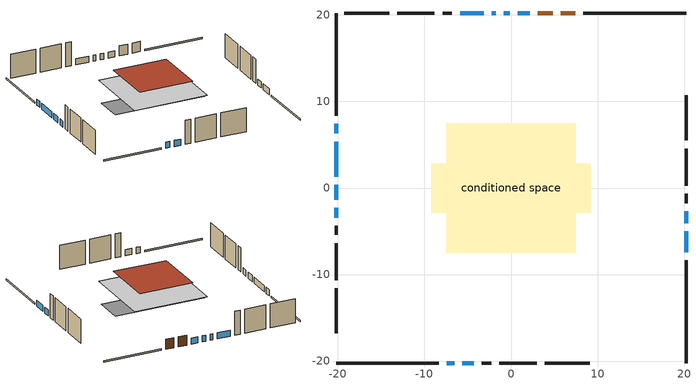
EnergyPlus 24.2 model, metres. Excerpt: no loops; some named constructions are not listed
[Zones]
conditioned space
 floor outside (Floor1 construction): -1.45,-1.45 -1.45,1.45 1.45,1.45 1.45,-1.45 z0
 floor adiabatic (AdiabaticFloorConstruction): -7.49,-7.49 -7.49,7.49 7.49,7.49 7.49,-7.49 z2.44
 floor foundation (Slab1 construction): -9.2,-2.89 -9.2,2.89 9.2,2.89 9.2,-2.89 z0
 wall outside (RimJoist1 construction): 20.22,20.22 8.37,20.22 / -20.22,-20.22 -8.37,-20.22 / -20.22,20.22 -20.22,8.37 / 20.22,-20.22 20.22,-8.37 z0:0.3
 wall outside (AdiabaticWallConstruction 1): 7.44,20.22 5.73,20.22 / 4.8,20.22 3.08,20.22 z0:2.03
 wall outside (AdiabaticWallConstruction): -20.22,7.45 -20.22,6.3 / -20.22,5.37 -20.22,1.31 / 2.15,20.22 0.78,20.22 / -0.15,20.22 -0.83,20.22 / -7.45,-20.22 -6.59,-20.22 / -20.22,0.38 -20.22,-1.34 / -1.76,20.22 -2.22,20.22 / -3.15,20.22 -5.89,20.22 / -5.66,-20.22 -4.29,-20.22 / 20.22,-7.44 20.22,-5.01 / 20.22,-4.08 20.22,-2.7 / -20.22,-2.27 -20.22,-3.41 z0:1.22
 wall outside (Wall1 construction): -6.82,20.22 -7.91,20.22 / -3.36,-20.22 -2.27,-20.22 / -20.22,-4.34 -20.22,-5.43 / 20.22,-1.78 20.22,-0.69 z0:4.88
 wall outside (Wall2 construction): -8.84,20.22 -13.16,20.22 / -1.34,-20.22 2.98,-20.22 / -20.22,-6.36 -20.22,-10.68 / 20.22,0.24 20.22,4.56 z0:4.88
 wall outside (Wall3 construction): -14.09,20.22 -19.29,20.22 / 3.91,-20.22 9.11,-20.22 / -20.22,-11.61 -20.22,-16.81 / 20.22,5.49 20.22,10.7 z0:4.88
 window (WindowConstruction): -20.22,7.44 -20.22,6.3 z0:1.22
 window (WindowConstruction 8): -20.22,5.37 -20.22,1.31 z0:1.22
 window (WindowConstruction 9): 2.15,20.22 0.78,20.22 z0:1.22
 window (WindowConstruction 10): -0.15,20.22 -0.83,20.22 z0:1.22
 window (WindowConstruction 11): -7.44,-20.22 -6.59,-20.22 z0:1.22
 window (WindowConstruction 1): -20.22,0.38 -20.22,-1.34 z0:1.22
 window (WindowConstruction 2): -1.76,20.22 -2.22,20.22 z0:1.22
 window (WindowConstruction 3): -3.15,20.22 -5.89,20.22 z0:1.22
 window (WindowConstruction 4): -5.66,-20.22 -4.29,-20.22 z0:1.22
 window (WindowConstruction 5): 20.22,-7.44 20.22,-5.01 z0:1.22
 window (WindowConstruction 6): 20.22,-4.08 20.22,-2.71 z0:1.22
 window (WindowConstruction 7): -20.22,-2.27 -20.22,-3.41 z0:1.22
 door (Door): 7.44,20.22 5.73,20.22 z0:2.03
 door (Door 1): 4.8,20.22 3.08,20.22 z0:2.03
 ceiling adiabatic (AdiabaticFloorConstruction): 7.49,-7.49 7.49,7.49 -7.49,7.49 -7.49,-7.49 z2.44
 roof outside (Roof1 construction): -5.44,5.44 -5.44,-5.44 5.44,-5.44 5.44,5.44 z4.88
[EnergyManagementSystem:OutputVariable] Type of Data in Variable=Summed; Update Frequency=ZoneTimestep
Name | EMS Variable | EMS Program or Subroutine | Units
loads_htg_rim_joists_annual_outvar; Energy Management System Output Variable 8 | loads_htg_rim_joists | component_loads_program | J
loads_htg_foundation_walls_annual_outvar; Energy Management System Output Variable 9 | loads_htg_foundation_walls | component_loads_program | J
loads_htg_doors_annual_outvar; Energy Management System Output Variable 10 | loads_htg_doors | component_loads_program | J
loads_htg_windows_conduction_annual_outvar; Energy Management System Output Variable 11 | loads_htg_windows_conduction | component_loads_program | J
loads_htg_windows_solar_annual_outvar; Energy Management System Output Variable 12 | loads_htg_windows_solar | component_loads_program | J
loads_htg_skylights_conduction_annual_outvar; Energy Management System Output Variable 13 | loads_htg_skylights_conduction | component_loads_program | J
loads_htg_skylights_solar_annual_outvar; Energy Management System Output Variable 14 | loads_htg_skylights_solar | component_loads_program | J
loads_htg_floors_annual_outvar; Energy Management System Output Variable 15 | loads_htg_floors | component_loads_program | J
loads_htg_slabs_annual_outvar; Energy Management System Output Variable 16 | loads_htg_slabs | component_loads_program | J
loads_htg_internal_mass_annual_outvar; Energy Management System Output Variable 17 | loads_htg_internal_mass | component_loads_program | J
loads_htg_infil_annual_outvar; Energy Management System Output Variable 18 | loads_htg_infil | component_loads_program | J
loads_htg_natvent_annual_outvar; Energy Management System Output Variable 19 | loads_htg_natvent | component_loads_program | J
loads_htg_mechvent_annual_outvar; Energy Management System Output Variable 20 | loads_htg_mechvent | component_loads_program | J
loads_htg_whf_annual_outvar; Energy Management System Output Variable 21 | loads_htg_whf | component_loads_program | J
loads_htg_ducts_annual_outvar; Energy Management System Output Variable 22 | loads_htg_ducts | component_loads_program | J
loads_htg_intgains_annual_outvar; Energy Management System Output Variable 23 | loads_htg_intgains | component_loads_program | J
loads_htg_lighting_annual_outvar; Energy Management System Output Variable 24 | loads_htg_lighting | component_loads_program | J
loads_clg_roofs_annual_outvar; Energy Management System Output Variable 25 | loads_clg_roofs | component_loads_program | J
loads_clg_ceilings_annual_outvar; Energy Management System Output Variable 26 | loads_clg_ceilings | component_loads_program | J
loads_clg_walls_annual_outvar; Energy Management System Output Variable 27 | loads_clg_walls | component_loads_program | J
loads_clg_rim_joists_annual_outvar; Energy Management System Output Variable 28 | loads_clg_rim_joists | component_loads_program | J
loads_clg_foundation_walls_annual_outvar; Energy Management System Output Variable 29 | loads_clg_foundation_walls | component_loads_program | J
loads_clg_doors_annual_outvar; Energy Management System Output Variable 30 | loads_clg_doors | component_loads_program | J
loads_clg_windows_conduction_annual_outvar; Energy Management System Output Variable 31 | loads_clg_windows_conduction | component_loads_program | J
loads_clg_windows_solar_annual_outvar; Energy Management System Output Variable 32 | loads_clg_windows_solar | component_loads_program | J
loads_clg_skylights_conduction_annual_outvar; Energy Management System Output Variable 33 | loads_clg_skylights_conduction | component_loads_program | J
loads_clg_skylights_solar_annual_outvar; Energy Management System Output Variable 34 | loads_clg_skylights_solar | component_loads_program | J
loads_clg_floors_annual_outvar; Energy Management System Output Variable 35 | loads_clg_floors | component_loads_program | J
loads_clg_slabs_annual_outvar; Energy Management System Output Variable 36 | loads_clg_slabs | component_loads_program | J
loads_clg_internal_mass_annual_outvar; Energy Management System Output Variable 37 | loads_clg_internal_mass | component_loads_program | J
loads_clg_infil_annual_outvar; Energy Management System Output Variable 38 | loads_clg_infil | component_loads_program | J
loads_clg_natvent_annual_outvar; Energy Management System Output Variable 39 | loads_clg_natvent | component_loads_program | J
loads_clg_mechvent_annual_outvar; Energy Management System Output Variable 40 | loads_clg_mechvent | component_loads_program | J
loads_clg_whf_annual_outvar; Energy Management System Output Variable 41 | loads_clg_whf | component_loads_program | J
loads_clg_ducts_annual_outvar; Energy Management System Output Variable 42 | loads_clg_ducts | component_loads_program | J
loads_clg_intgains_annual_outvar; Energy Management System Output Variable 43 | loads_clg_intgains | component_loads_program | J
loads_clg_lighting_annual_outvar; Energy Management System Output Variable 44 | loads_clg_lighting | component_loads_program | J
loads_htg_tot_annual_outvar; Energy Management System Output Variable 1; Energy Management System Output Variable 45 | loads_htg_tot | total_loads_program | J
loads_clg_tot_annual_outvar; Energy Management System Output Variable 2; Energy Management System Output Variable 46 | loads_clg_tot | total_loads_program | J
Energy Management System Output Variable 3 | htg_unmet_hours | unmet_hours_program | hr
Energy Management System Output Variable 4 | clg_unmet_hours | unmet_hours_program | hr
Energy Management System Output Variable 5 | loads_htg_roofs | component_loads_program | J
Energy Management System Output Variable 6 | loads_htg_ceilings | component_loads_program | J
Energy Management System Output Variable 7 | loads_htg_walls | component_loads_program | J
[Schedule:Day:Interval]
interior lighting schedule day 7: No, 01:00, 0.08, 04:00, 0.0666667, 05:00, 0.0733333, 06:00, 0.12, 07:00, 0.2, 08:00, 0.253333, 10:00, 0.273333, 11:00, 0.26, 12:00, 0.246667, 13:00, 0.24, 14:00, 0.233333, 15:00, 0.246667, 16:00, 0.273333, 17:00, 0.333333, 18:00, 0.433333, 19:00, 0.573333, 20:00, 0.706667, 21:00, 0.733333, 22:00, 0.526667, 23:00, 0.266667, 24:00, 0.12
interior lighting schedule day 8: No, 01:00, 0.0890909, 04:00, 0.0742424, 05:00, 0.0816667, 06:00, 0.133636, 07:00, 0.222727, 08:00, 0.282121, 10:00, 0.304394, 11:00, 0.289545, 12:00, 0.274697, 13:00, 0.267273, 14:00, 0.259848, 15:00, 0.274697, 16:00, 0.304394, 17:00, 0.371212, 18:00, 0.482576, 19:00, 0.638485, 20:00, 0.78697, 21:00, 0.816667, 22:00, 0.586515, 23:00, 0.29697, 24:00, 0.133636
interior lighting schedule day 9: No, 01:00, 0.0972727, 04:00, 0.0810606, 05:00, 0.0891667, 06:00, 0.145909, 07:00, 0.243182, 08:00, 0.30803, 10:00, 0.332348, 11:00, 0.316136, 12:00, 0.299924, 13:00, 0.291818, 14:00, 0.283712, 15:00, 0.299924, 16:00, 0.332348, 17:00, 0.405303, 18:00, 0.526894, 19:00, 0.697121, 20:00, 0.859242, 21:00, 0.891667, 22:00, 0.640379, 23:00, 0.324242, 24:00, 0.145909
interior lighting schedule day 10: No, 01:00, 0.105455, 04:00, 0.0878788, 05:00, 0.0966667, 06:00, 0.158182, 07:00, 0.263636, 08:00, 0.333939, 10:00, 0.360303, 11:00, 0.342727, 12:00, 0.325152, 13:00, 0.316364, 14:00, 0.307576, 15:00, 0.325152, 16:00, 0.360303, 17:00, 0.439394, 18:00, 0.571212, 19:00, 0.755758, 20:00, 0.931515, 21:00, 0.966667, 22:00, 0.694242, 23:00, 0.351515, 24:00, 0.158182
interior lighting schedule day 11: No, 01:00, 0.109091, 04:00, 0.0909091, 05:00, 0.1, 06:00, 0.163636, 07:00, 0.272727, 08:00, 0.345455, 10:00, 0.372727, 11:00, 0.354545, 12:00, 0.336364, 13:00, 0.327273, 14:00, 0.318182, 15:00, 0.336364, 16:00, 0.372727, 17:00, 0.454545, 18:00, 0.590909, 19:00, 0.781818, 20:00, 0.963636, 21:00, 1, 22:00, 0.718182, 23:00, 0.363636, 24:00, 0.163636
occupants schedule day: No, 05:00, 0.426829, 06:00, 0.719512, 07:00, 1, 08:00, 0.670732, 09:00, 0.329268, 14:00, 0.170732, 15:00, 0.231707, 16:00, 0.329268, 17:00, 0.5, 18:00, 0.670732, 19:00, 0.829268, 21:00, 1, 22:00, 0.853659, 23:00, 0.646341, 24:00, 0.426829
occupants schedule default day; clothes dryer schedule default day; cooking range schedule default day; misc plug loads schedule default day; general water use schedule default day; clothes dryer exhaust 0 schedule default day; cooling season schedule day; cooling season schedule day 2; cooling season schedule default day; exterior lighting schedule default day; natural vent schedule default day: No, 24:00, 0
clothes dryer schedule day; clothes dryer exhaust 0 schedule day: No, 01:00, 0.123457, 02:00, 0.0740741, 03:00, 0.0493827, 04:00, 0.0246914, 05:00, 0.0493827, 06:00, 0.0740741, 07:00, 0.197531, 08:00, 0.395062, 09:00, 0.592593, 10:00, 0.839506, 11:00, 0.962963, 12:00, 1, 13:00, 0.91358, 14:00, 0.82716, 15:00, 0.716049, 16:00, 0.753086, 17:00, 0.679012, 18:00, 0.666667, 20:00, 0.62963, 21:00, 0.641975, 22:00, 0.666667, 23:00, 0.54321, 24:00, 0.296296
cooking range schedule day: No, 05:00, 0.0597015, 06:00, 0.11194, 07:00, 0.171642, 08:00, 0.291045, 11:00, 0.343284, 12:00, 0.402985, 13:00, 0.462687, 14:00, 0.343284, 15:00, 0.291045, 16:00, 0.402985, 17:00, 0.567164, 18:00, 1, 19:00, 0.850746, 20:00, 0.432836, 21:00, 0.291045, 22:00, 0.231343, 23:00, 0.171642, 24:00, 0.11194
misc plug loads schedule day: No, 06:00, 0.705882, 07:00, 0.745098, 08:00, 0.803922, 15:00, 0.823529, 16:00, 0.862745, 17:00, 0.921569, 18:00, 0.980392, 19:00, 1, 20:00, 0.980392, 21:00, 0.941176, 22:00, 0.862745, 23:00, 0.784314, 24:00, 0.72549
general water use schedule day: No, 01:00, 0.315068, 03:00, 0.287671, 04:00, 0.342466, 05:00, 0.369863, 06:00, 0.520548, 07:00, 0.60274, 08:00, 0.534247, 10:00, 0.506849, 11:00, 0.465753, 14:00, 0.479452, 15:00, 0.534247, 16:00, 0.589041, 17:00, 0.69863, 18:00, 0.876712, 19:00, 0.890411, 20:00, 0.986301, 21:00, 1, 22:00, 0.863014, 23:00, 0.616438, 24:00, 0.465753
cooling season schedule day 1: No, 24:00, 1
exterior lighting schedule day: No, 01:00, 0.566667, 03:00, 0.524167, 05:00, 0.495833, 06:00, 0.5525, 07:00, 0.623333, 08:00, 0.580833, 09:00, 0.439167, 10:00, 0.354167, 12:00, 0.34, 13:00, 0.354167, 14:00, 0.396667, 15:00, 0.425, 16:00, 0.495833, 17:00, 0.623333, 18:00, 0.793333, 19:00, 0.906667, 20:00, 0.963333, 21:00, 0.991667, 22:00, 0.920833, 23:00, 0.793333, 24:00, 0.665833
exterior lighting schedule day 1: No, 01:00, 0.528571, 03:00, 0.488929, 05:00, 0.4625, 06:00, 0.515357, 07:00, 0.581429, 08:00, 0.541786, 09:00, 0.409643, 10:00, 0.330357, 12:00, 0.317143, 13:00, 0.330357, 14:00, 0.37, 15:00, 0.396429, 16:00, 0.4625, 17:00, 0.581429, 18:00, 0.74, 19:00, 0.845714, 20:00, 0.898571, 21:00, 0.925, 22:00, 0.858929, 23:00, 0.74, 24:00, 0.621071
exterior lighting schedule day 10: No, 01:00, 0.552381, 03:00, 0.510952, 05:00, 0.483333, 06:00, 0.538571, 07:00, 0.607619, 08:00, 0.56619, 09:00, 0.428095, 10:00, 0.345238, 12:00, 0.331429, 13:00, 0.345238, 14:00, 0.386667, 15:00, 0.414286, 16:00, 0.483333, 17:00, 0.607619, 18:00, 0.773333, 19:00, 0.88381, 20:00, 0.939048, 21:00, 0.966667, 22:00, 0.897619, 23:00, 0.773333, 24:00, 0.649048
exterior lighting schedule day 11: No, 01:00, 0.571429, 03:00, 0.528571, 05:00, 0.5, 06:00, 0.557143, 07:00, 0.628571, 08:00, 0.585714, 09:00, 0.442857, 10:00, 0.357143, 12:00, 0.342857, 13:00, 0.357143, 14:00, 0.4, 15:00, 0.428571, 16:00, 0.5, 17:00, 0.628571, 18:00, 0.8, 19:00, 0.914286, 20:00, 0.971429, 21:00, 1, 22:00, 0.928571, 23:00, 0.8, 24:00, 0.671429
exterior lighting schedule day 2: No, 01:00, 0.485714, 03:00, 0.449286, 05:00, 0.425, 06:00, 0.473571, 07:00, 0.534286, 08:00, 0.497857, 09:00, 0.376429, 10:00, 0.303571, 12:00, 0.291429, 13:00, 0.303571, 14:00, 0.34, 15:00, 0.364286, 16:00, 0.425, 17:00, 0.534286, 18:00, 0.68, 19:00, 0.777143, 20:00, 0.825714, 21:00, 0.85, 22:00, 0.789286, 23:00, 0.68, 24:00, 0.570714
exterior lighting schedule day 3: No, 01:00, 0.442857, 03:00, 0.409643, 05:00, 0.3875, 06:00, 0.431786, 07:00, 0.487143, 08:00, 0.453929, 09:00, 0.343214, 10:00, 0.276786, 12:00, 0.265714, 13:00, 0.276786, 14:00, 0.31, 15:00, 0.332143, 16:00, 0.3875, 17:00, 0.487143, 18:00, 0.62, 19:00, 0.708571, 20:00, 0.752857, 21:00, 0.775, 22:00, 0.719643, 23:00, 0.62, 24:00, 0.520357
exterior lighting schedule day 4: No, 01:00, 0.4, 03:00, 0.37, 05:00, 0.35, 06:00, 0.39, 07:00, 0.44, 08:00, 0.41, 09:00, 0.31, 10:00, 0.25, 12:00, 0.24, 13:00, 0.25, 14:00, 0.28, 15:00, 0.3, 16:00, 0.35, 17:00, 0.44, 18:00, 0.56, 19:00, 0.64, 20:00, 0.68, 21:00, 0.7, 22:00, 0.65, 23:00, 0.56, 24:00, 0.47
exterior lighting schedule day 5: No, 01:00, 0.380952, 03:00, 0.352381, 05:00, 0.333333, 06:00, 0.371429, 07:00, 0.419048, 08:00, 0.390476, 09:00, 0.295238, 10:00, 0.238095, 12:00, 0.228571, 13:00, 0.238095, 14:00, 0.266667, 15:00, 0.285714, 16:00, 0.333333, 17:00, 0.419048, 18:00, 0.533333, 19:00, 0.609524, 20:00, 0.647619, 21:00, 0.666667, 22:00, 0.619048, 23:00, 0.533333, 24:00, 0.447619
exterior lighting schedule day 6: No, 01:00, 0.390476, 03:00, 0.36119, 05:00, 0.341667, 06:00, 0.380714, 07:00, 0.429524, 08:00, 0.400238, 09:00, 0.302619, 10:00, 0.244048, 12:00, 0.234286, 13:00, 0.244048, 14:00, 0.273333, 15:00, 0.292857, 16:00, 0.341667, 17:00, 0.429524, 18:00, 0.546667, 19:00, 0.624762, 20:00, 0.66381, 21:00, 0.683333, 22:00, 0.634524, 23:00, 0.546667, 24:00, 0.45881
exterior lighting schedule day 7: No, 01:00, 0.419048, 03:00, 0.387619, 05:00, 0.366667, 06:00, 0.408571, 07:00, 0.460952, 08:00, 0.429524, 09:00, 0.324762, 10:00, 0.261905, 12:00, 0.251429, 13:00, 0.261905, 14:00, 0.293333, 15:00, 0.314286, 16:00, 0.366667, 17:00, 0.460952, 18:00, 0.586667, 19:00, 0.670476, 20:00, 0.712381, 21:00, 0.733333, 22:00, 0.680952, 23:00, 0.586667, 24:00, 0.492381
exterior lighting schedule day 8: No, 01:00, 0.466667, 03:00, 0.431667, 05:00, 0.408333, 06:00, 0.455, 07:00, 0.513333, 08:00, 0.478333, 09:00, 0.361667, 10:00, 0.291667, 12:00, 0.28, 13:00, 0.291667, 14:00, 0.326667, 15:00, 0.35, 16:00, 0.408333, 17:00, 0.513333, 18:00, 0.653333, 19:00, 0.746667, 20:00, 0.793333, 21:00, 0.816667, 22:00, 0.758333, 23:00, 0.653333, 24:00, 0.548333
exterior lighting schedule day 9: No, 01:00, 0.509524, 03:00, 0.47131, 05:00, 0.445833, 06:00, 0.496786, 07:00, 0.560476, 08:00, 0.522262, 09:00, 0.394881, 10:00, 0.318452, 12:00, 0.305714, 13:00, 0.318452, 14:00, 0.356667, 15:00, 0.382143, 16:00, 0.445833, 17:00, 0.560476, 18:00, 0.713333, 19:00, 0.815238, 20:00, 0.86619, 21:00, 0.891667, 22:00, 0.827976, 23:00, 0.713333, 24:00, 0.59869
[Schedule:Week:Daily]
clothes dryer exhaust 0 schedule Week Rule - Jan1-Dec31: clothes dryer exhaust 0 schedule day, clothes dryer exhaust 0 schedule day, clothes dryer exhaust 0 schedule day, clothes dryer exhaust 0 schedule day, clothes dryer exhaust 0 schedule day, clothes dryer exhaust 0 schedule day, clothes dryer exhaust 0 schedule day, clothes dryer exhaust 0 schedule default day, clothes dryer exhaust 0 schedule default day, clothes dryer exhaust 0 schedule default day, clothes dryer exhaust 0 schedule default day, clothes dryer exhaust 0 schedule default day
cooling season schedule Week Rule - Jan1-May26: cooling season schedule day, cooling season schedule day, cooling season schedule day, cooling season schedule day, cooling season schedule day, cooling season schedule day, cooling season schedule day, cooling season schedule default day, cooling season schedule default day, cooling season schedule default day, cooling season schedule default day, cooling season schedule default day
cooling season schedule Week Rule - May27-Jun2: cooling season schedule day, cooling season schedule day, cooling season schedule day, cooling season schedule day, cooling season schedule day, cooling season schedule day 1, cooling season schedule day 1, cooling season schedule default day, cooling season schedule default day, cooling season schedule default day, cooling season schedule default day, cooling season schedule default day
cooling season schedule Week Rule - Jun3-Aug25: cooling season schedule day 1, cooling season schedule day 1, cooling season schedule day 1, cooling season schedule day 1, cooling season schedule day 1, cooling season schedule day 1, cooling season schedule day 1, cooling season schedule default day, cooling season schedule default day, cooling season schedule default day, cooling season schedule default day, cooling season schedule default day
cooling season schedule Week Rule - Aug26-Sep1: cooling season schedule day 1, cooling season schedule day 1, cooling season schedule day 1, cooling season schedule day 1, cooling season schedule day 1, cooling season schedule day 1, cooling season schedule day 2, cooling season schedule default day, cooling season schedule default day, cooling season schedule default day, cooling season schedule default day, cooling season schedule default day
cooling season schedule Week Rule - Sep2-Dec31: cooling season schedule day 2, cooling season schedule day 2, cooling season schedule day 2, cooling season schedule day 2, cooling season schedule day 2, cooling season schedule day 2, cooling season schedule day 2, cooling season schedule default day, cooling season schedule default day, cooling season schedule default day, cooling season schedule default day, cooling season schedule default day
natural vent schedule Week Rule - Jan1-Dec31: natural vent schedule default day, natural vent schedule default day, natural vent schedule default day, natural vent schedule default day, natural vent schedule default day, natural vent schedule default day, natural vent schedule default day, natural vent schedule default day, natural vent schedule default day, natural vent schedule default day, natural vent schedule default day, natural vent schedule default day
[Schedule:Year]
clothes dryer exhaust 0 schedule: clothes dryer exhaust 0 schedule Week Rule - Jan1-Dec31, 1, 1, 12, 31
cooling season schedule: cooling season schedule Week Rule - Jan1-May26, 1, 1, 5, 26, cooling season schedule Week Rule - May27-Jun2, 5, 27, 6, 2, cooling season schedule Week Rule - Jun3-Aug25, 6, 3, 8, 25, cooling season schedule Week Rule - Aug26-Sep1, 8, 26, 9, 1, cooling season schedule Week Rule - Sep2-Dec31, 9, 2, 12, 31
natural vent schedule: natural vent schedule Week Rule - Jan1-Dec31, 1, 1, 12, 31
